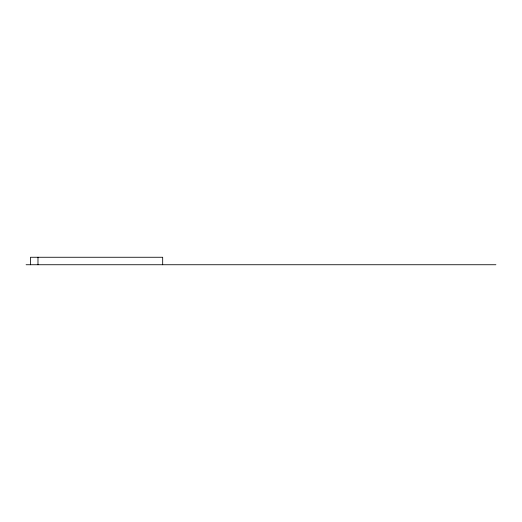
<?xml version="1.0" encoding="UTF-8"?>
<svg xmlns="http://www.w3.org/2000/svg" width="522" height="522" viewBox="0 0 522 522"><rect width="100%" height="100%" fill="white"/><g stroke="black" fill="none" stroke-linecap="round" stroke-linejoin="round"><path stroke-width="0.78" d="M26.1 264.739L495.9 264.739M162.681 264.739L162.681 257.261L30.498 257.261L30.498 264.739M37.982 257.261L37.982 264.739"/></g></svg>
